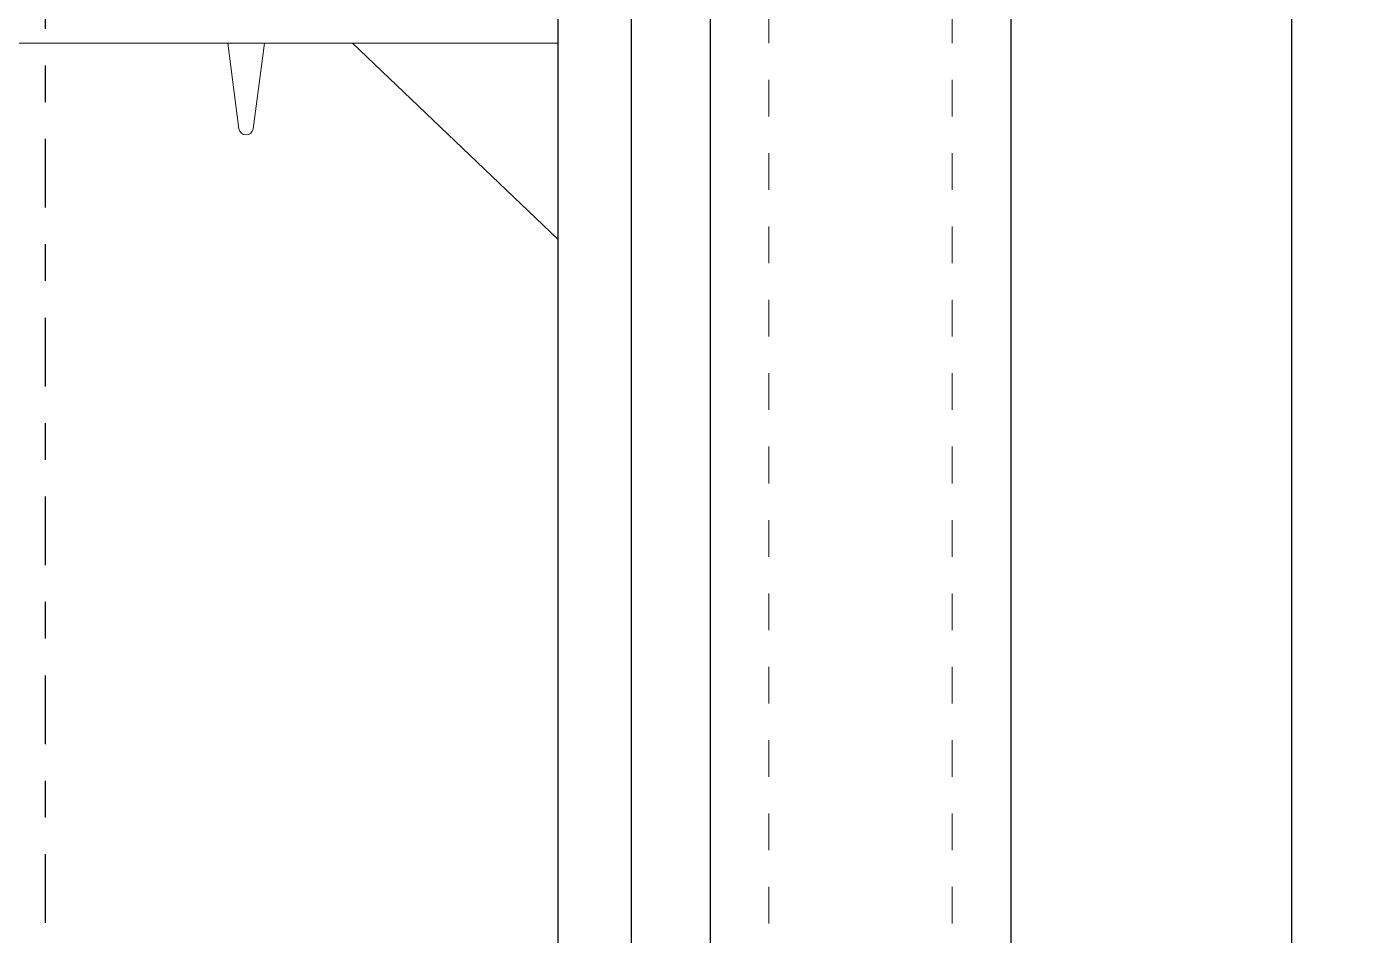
# Model space of a CAD drawing. Header units: inches. Extents: x -81.3 to -8.2, y 163 to 241.3.
# Drawn here: x -47.485 to -43.856, y 218.839 to 221.317 of the extents above; entities that cross this region are included whole.
import ezdxf

# ---------------------------------------------------------------- set-up
doc = ezdxf.new("R2010")
doc.units = ezdxf.units.IN
doc.header["$MEASUREMENT"] = 0
doc.linetypes.add('CENTER', pattern=[2, 1.25, -0.25, 0.25, -0.25])
doc.linetypes.add('DASHED2', pattern=[0.375, 0.25, -0.125])
for name, color, linetype, lineweight in [('A2 Hatch', 8, 'Continuous', 9), ('DETAILS', 7, 'Continuous', 13), ('DIM', 3, 'Continuous', 13), ('REBAR', 2, 'CENTER', 30)]:
    doc.layers.add(name, color=color, linetype=linetype, lineweight=lineweight)
doc.styles.add('ARCTEXT', font='arctext.shx', dxfattribs={"width": 0.85})
doc.dimstyles.new('ARCTEXT1-4', dxfattribs={"dimtxt": 4, "dimasz": 2, "dimexe": 2, "dimexo": 2, "dimgap": 2, "dimtad": 1, "dimdec": 4, "dimzin": 3, "dimdsep": 46, "dimlunit": 4, "dimtxsty": 'ARCTEXT', "dimblk": 'ARCHTICK', "dimcen": 2, "dimaunit": 1, "dimadec": 0, "dimazin": 0, "dimtfac": 1, "dimtdec": 4, "dimtmove": 2, "dimatfit": 3, "dimldrblk": 'arrow', "dimfxl": 0, "dimtolj": 1, "dimtzin": 0, "dimarcsym": 0})

# ---------------------------------------------------------------- blocks, each defined once
blk = doc.blocks.new('_ArchTick')
at = {"color": 0, "linetype": 'ByBlock', "const_width": 0.15}
blk.add_lwpolyline([(-0.5, -0.5), (0.5, 0.5)], dxfattribs=at)
blk = doc.blocks.new('arrow')
at = {"layer": 'DIM'}
blk.add_hatch(color=253, dxfattribs=at).paths.add_polyline_path([(-2, 0.5), (-2, -0.5), (0, 0)])
at = {"layer": 'DIM', "lineweight": 9}
for points in [[(-2, 0.9832), (-2, 0.5), (-2.4688, 0.6172)], [(0.3743, 0.0936), (0, 0)], [(0.3743, -0.0936), (0, 0)], [(-2, -0.9832), (-2, -0.5), (-2.4688, -0.6172)]]:
    blk.add_lwpolyline(points, dxfattribs=at)
at = {"layer": 'DIM', "lineweight": 15}
blk.add_lwpolyline([(0, 0), (-2, -0.5), (-2, 0.5), (0, 0)], dxfattribs=at)

msp = doc.modelspace()

# ---------------------------------------------------------------- linework, layer by layer
at = {"color": 1}
for p, q in [((-46.0363, 230.2715), (-46.0363, 217.7715)), ((-45.8363, 230.0215), (-45.8363, 217.7715)), ((-45.6213, 229.7715), (-45.6213, 217.7715)), ((-44.8013, 229.7715), (-44.8013, 217.7715)), ((-44.0363, 229.7715), (-44.0363, 217.7715))]:
    msp.add_line(p, q, dxfattribs=at)
at = {"layer": 'A2 Hatch', "linetype": 'DASHED2', "ltscale": 0.15}
for p, q in [((-45.4613, 229.7715), (-45.4613, 217.7715)), ((-44.9613, 229.7715), (-44.9613, 217.7715))]:
    msp.add_line(p, q, dxfattribs=at)
at = {"layer": 'DETAILS', "color": 6, "lineweight": 20}
for p, q in [((-46.0363, 221.2715), (-50.0363, 221.2715)), ((-46.906, 221.0376), (-46.9363, 221.2715)), ((-46.8667, 221.0376), (-46.8363, 221.2715)), ((-46.5963, 221.2715), (-46.0363, 220.7372))]:
    msp.add_line(p, q, dxfattribs=at)
msp.add_arc((-46.8863, 221.0415), 0.02, 191.3099, 348.6901, dxfattribs=at)
at = {"layer": 'REBAR', "ltscale": 0.15}
msp.add_line((-47.4327, 185.7231), (-47.4327, 238.9411), dxfattribs=at)

# ---------------------------------------------------------------- leaders
at = {"layer": 'DIM'}
msp.add_leader([(-44.0363, 212.5821), (-64.3473, 226.8963), (-65.3473, 226.8963)], dimstyle='ARCTEXT1-4', override={"dimasz": 0.5, "dimtad": 0}, dxfattribs=at)

doc.saveas('drawing.dxf')
